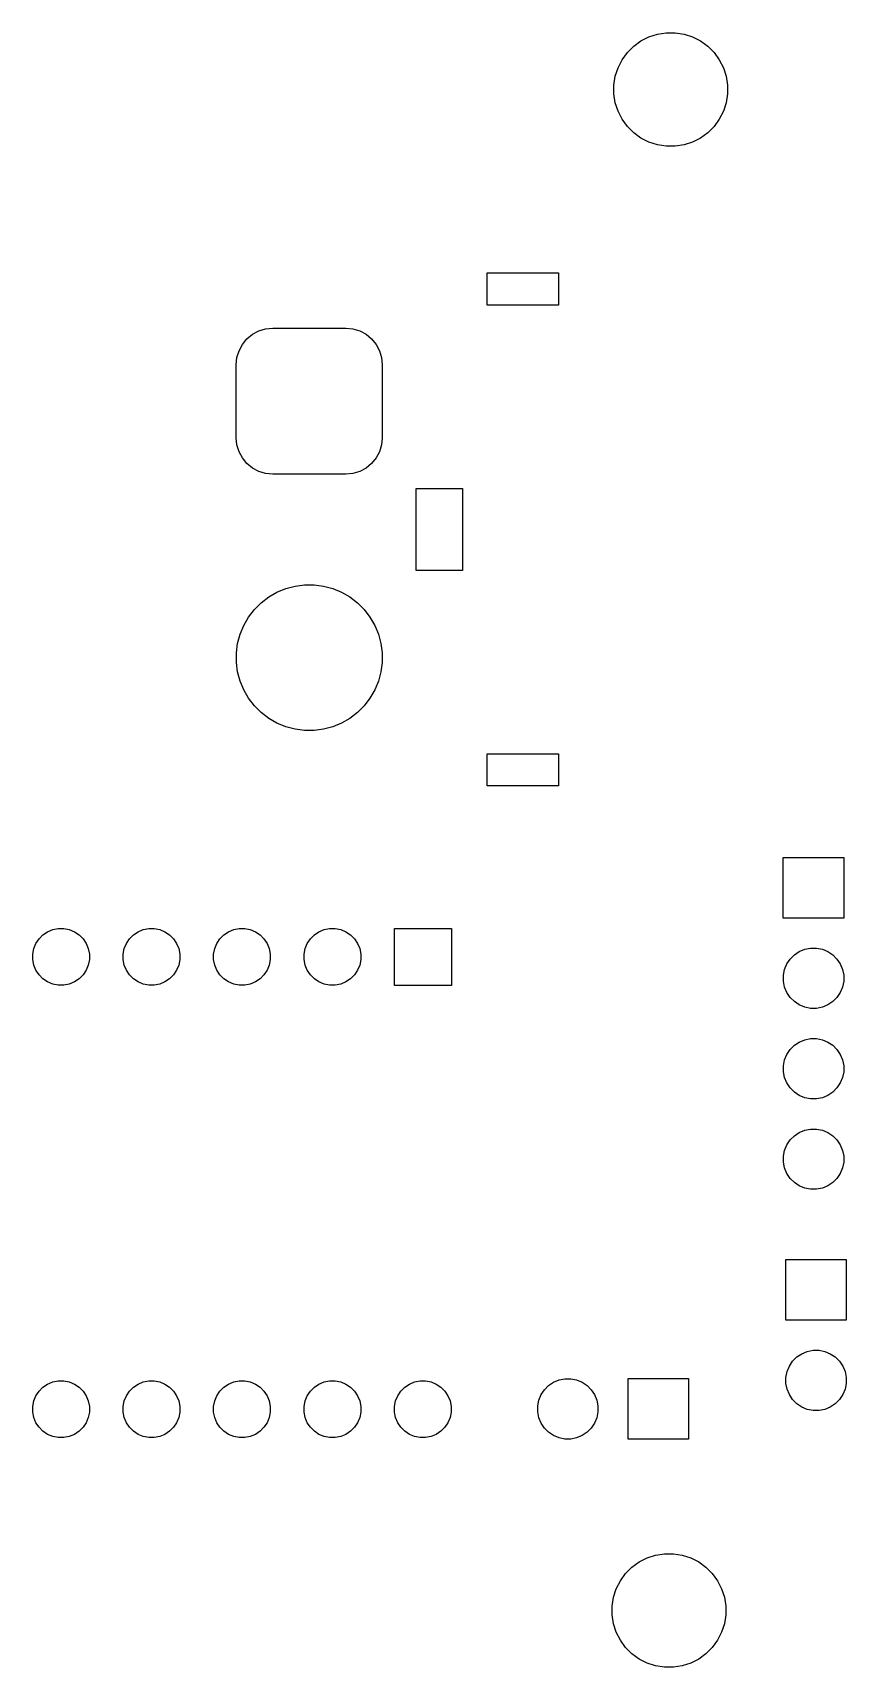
# Model space of a CAD drawing. Extents: x 107.3 to 199.4, y -97.4 to -51.6.
# Drawn here: x 176.58 to 199.43, y -97.45 to -51.55 of the extents above; entities that cross this region are included whole.
import ezdxf

# ---------------------------------------------------------------- set-up
doc = ezdxf.new("R2010")
doc.units = 0
doc.layers.add('BLACK', color=7, linetype='CONTINUOUS')

msp = doc.modelspace()

# ---------------------------------------------------------------- linework, layer by layer
at = {"layer": 'BLACK', "linetype": 'CONTINUOUS'}
for p, q in [((193.460883, -51.93335), (193.664002, -51.785776)), ((193.664002, -51.785776), (193.887707, -51.671793)), ((193.887707, -51.671793), (194.126487, -51.594208)), ((194.126487, -51.594208), (194.374465, -51.554932)), ((194.374465, -51.554932), (194.625535, -51.554932)), ((194.625535, -51.554932), (194.873513, -51.594208)), ((194.873513, -51.594208), (195.112293, -51.671793)), ((195.112293, -51.671793), (195.335998, -51.785776)), ((195.335998, -51.785776), (195.539117, -51.93335)), ((193.021793, -52.537707), (193.135776, -52.314002)), ((193.135776, -52.314002), (193.28335, -52.110883)), ((193.28335, -52.110883), (193.460883, -51.93335)), ((195.539117, -51.93335), (195.71665, -52.110883)), ((195.71665, -52.110883), (195.864224, -52.314002)), ((195.864224, -52.314002), (195.978207, -52.537707)), ((192.944208, -52.776487), (193.021793, -52.537707)), ((195.978207, -52.537707), (196.055792, -52.776487)), ((192.904932, -53.024465), (192.944208, -52.776487)), ((192.904932, -53.275535), (192.904932, -53.024465)), ((196.055792, -52.776487), (196.095068, -53.024465)), ((196.095068, -53.024465), (196.095068, -53.275535)), ((192.944208, -53.523513), (192.904932, -53.275535)), ((193.021793, -53.762293), (192.944208, -53.523513)), ((196.055792, -53.523513), (195.978207, -53.762293)), ((196.095068, -53.275535), (196.055792, -53.523513)), ((193.135776, -53.985998), (193.021793, -53.762293)), ((193.28335, -54.189117), (193.135776, -53.985998)), ((195.864224, -53.985998), (195.71665, -54.189117)), ((195.978207, -53.762293), (195.864224, -53.985998)), ((193.460883, -54.36665), (193.28335, -54.189117)), ((193.664002, -54.514224), (193.460883, -54.36665)), ((193.887707, -54.628207), (193.664002, -54.514224)), ((195.335998, -54.514224), (195.112293, -54.628207)), ((195.539117, -54.36665), (195.335998, -54.514224)), ((195.71665, -54.189117), (195.539117, -54.36665)), ((194.126487, -54.705792), (193.887707, -54.628207)), ((194.374465, -54.745068), (194.126487, -54.705792)), ((194.625535, -54.745068), (194.374465, -54.745068)), ((194.873513, -54.705792), (194.625535, -54.745068)), ((195.112293, -54.628207), (194.873513, -54.705792)), ((189.35, -59.2), (189.35, -58.3)), ((189.35, -58.3), (191.35, -58.3)), ((191.35, -58.3), (191.35, -59.2)), ((191.35, -59.2), (189.35, -59.2)), ((182.600216, -60.150216), (182.755541, -60.022744)), ((182.755541, -60.022744), (182.932749, -59.928023)), ((182.932749, -59.928023), (183.125032, -59.869695)), ((183.125032, -59.869695), (183.325, -59.85)), ((183.325, -59.85), (185.375, -59.85)), ((185.375, -59.85), (185.574968, -59.869695)), ((185.574968, -59.869695), (185.767251, -59.928023)), ((185.767251, -59.928023), (185.944459, -60.022744)), ((185.944459, -60.022744), (186.099784, -60.150216)), ((182.319695, -60.675032), (182.378023, -60.482749)), ((182.378023, -60.482749), (182.472744, -60.305541)), ((182.472744, -60.305541), (182.600216, -60.150216)), ((186.099784, -60.150216), (186.227256, -60.305541)), ((186.227256, -60.305541), (186.321977, -60.482749)), ((186.321977, -60.482749), (186.380305, -60.675032)), ((182.3, -60.875), (182.319695, -60.675032)), ((182.3, -62.925), (182.3, -60.875)), ((186.380305, -60.675032), (186.4, -60.875)), ((186.4, -60.875), (186.4, -62.925)), ((182.319695, -63.124968), (182.3, -62.925)), ((182.378023, -63.317251), (182.319695, -63.124968)), ((182.472744, -63.494459), (182.378023, -63.317251)), ((186.321977, -63.317251), (186.227256, -63.494459)), ((186.380305, -63.124968), (186.321977, -63.317251)), ((186.4, -62.925), (186.380305, -63.124968)), ((182.600216, -63.649784), (182.472744, -63.494459)), ((182.755541, -63.777256), (182.600216, -63.649784)), ((182.932749, -63.871977), (182.755541, -63.777256)), ((185.944459, -63.777256), (185.767251, -63.871977)), ((186.099784, -63.649784), (185.944459, -63.777256)), ((186.227256, -63.494459), (186.099784, -63.649784)), ((183.125032, -63.930305), (182.932749, -63.871977)), ((183.325, -63.95), (183.125032, -63.930305)), ((185.375, -63.95), (183.325, -63.95)), ((185.574968, -63.930305), (185.375, -63.95)), ((185.767251, -63.871977), (185.574968, -63.930305)), ((187.35, -66.65), (187.35, -64.35)), ((187.35, -64.35), (188.65, -64.35)), ((188.65, -64.35), (188.65, -66.65)), ((188.65, -66.65), (187.35, -66.65)), ((182.998341, -67.558728), (183.211081, -67.395487)), ((183.211081, -67.395487), (183.443308, -67.261411)), ((183.443308, -67.261411), (183.691049, -67.158793)), ((183.691049, -67.158793), (183.950065, -67.08939)), ((183.950065, -67.08939), (184.215924, -67.054389)), ((184.215924, -67.054389), (184.484076, -67.054389)), ((184.484076, -67.054389), (184.749935, -67.08939)), ((184.749935, -67.08939), (185.008951, -67.158793)), ((185.008951, -67.158793), (185.256692, -67.261411)), ((185.256692, -67.261411), (185.488919, -67.395487)), ((185.488919, -67.395487), (185.701659, -67.558728)), ((182.645487, -67.961081), (182.808728, -67.748341)), ((182.808728, -67.748341), (182.998341, -67.558728)), ((185.701659, -67.558728), (185.891272, -67.748341)), ((185.891272, -67.748341), (186.054513, -67.961081)), ((182.408793, -68.441049), (182.511411, -68.193308)), ((182.511411, -68.193308), (182.645487, -67.961081)), ((186.054513, -67.961081), (186.188589, -68.193308)), ((186.188589, -68.193308), (186.291207, -68.441049)), ((182.304389, -68.965924), (182.33939, -68.700065)), ((182.33939, -68.700065), (182.408793, -68.441049)), ((186.291207, -68.441049), (186.36061, -68.700065)), ((186.36061, -68.700065), (186.395611, -68.965924)), ((182.304389, -69.234076), (182.304389, -68.965924)), ((182.33939, -69.499935), (182.304389, -69.234076)), ((186.395611, -69.234076), (186.36061, -69.499935)), ((186.395611, -68.965924), (186.395611, -69.234076)), ((182.408793, -69.758951), (182.33939, -69.499935)), ((186.36061, -69.499935), (186.291207, -69.758951)), ((182.511411, -70.006692), (182.408793, -69.758951)), ((182.645487, -70.238919), (182.511411, -70.006692)), ((186.188589, -70.006692), (186.054513, -70.238919)), ((186.291207, -69.758951), (186.188589, -70.006692)), ((182.808728, -70.451659), (182.645487, -70.238919)), ((182.998341, -70.641272), (182.808728, -70.451659)), ((183.211081, -70.804513), (182.998341, -70.641272)), ((185.701659, -70.641272), (185.488919, -70.804513)), ((185.891272, -70.451659), (185.701659, -70.641272)), ((186.054513, -70.238919), (185.891272, -70.451659)), ((183.443308, -70.938589), (183.211081, -70.804513)), ((183.691049, -71.041207), (183.443308, -70.938589)), ((183.950065, -71.11061), (183.691049, -71.041207)), ((184.215924, -71.145611), (183.950065, -71.11061)), ((184.749935, -71.11061), (184.484076, -71.145611)), ((185.008951, -71.041207), (184.749935, -71.11061)), ((185.256692, -70.938589), (185.008951, -71.041207)), ((185.488919, -70.804513), (185.256692, -70.938589)), ((184.484076, -71.145611), (184.215924, -71.145611)), ((189.35, -72.7), (189.35, -71.8)), ((189.35, -71.8), (191.35, -71.8)), ((191.35, -71.8), (191.35, -72.7)), ((191.35, -72.7), (189.35, -72.7)), ((197.66, -76.41), (197.66, -74.71)), ((197.66, -74.71), (199.36, -74.71)), ((199.36, -74.71), (199.36, -76.41)), ((199.36, -76.41), (197.66, -76.41)), ((176.674463, -77.122883), (176.761592, -76.992485)), ((176.761592, -76.992485), (176.872485, -76.881592)), ((176.872485, -76.881592), (177.002883, -76.794463)), ((177.002883, -76.794463), (177.147772, -76.734448)), ((177.147772, -76.734448), (177.301586, -76.703852)), ((177.301586, -76.703852), (177.458414, -76.703852)), ((177.458414, -76.703852), (177.612228, -76.734448)), ((177.612228, -76.734448), (177.757117, -76.794463)), ((177.757117, -76.794463), (177.887515, -76.881592)), ((177.887515, -76.881592), (177.998408, -76.992485)), ((177.998408, -76.992485), (178.085537, -77.122883)), ((179.214463, -77.122883), (179.301592, -76.992485)), ((179.301592, -76.992485), (179.412485, -76.881592)), ((179.412485, -76.881592), (179.542883, -76.794463)), ((179.542883, -76.794463), (179.687772, -76.734448)), ((179.687772, -76.734448), (179.841586, -76.703852)), ((179.841586, -76.703852), (179.998414, -76.703852)), ((179.998414, -76.703852), (180.152228, -76.734448)), ((180.152228, -76.734448), (180.297117, -76.794463)), ((180.297117, -76.794463), (180.427515, -76.881592)), ((180.427515, -76.881592), (180.538408, -76.992485)), ((180.538408, -76.992485), (180.625537, -77.122883)), ((181.754463, -77.122883), (181.841592, -76.992485)), ((181.841592, -76.992485), (181.952485, -76.881592)), ((181.952485, -76.881592), (182.082883, -76.794463)), ((182.082883, -76.794463), (182.227772, -76.734448)), ((182.227772, -76.734448), (182.381586, -76.703852)), ((182.381586, -76.703852), (182.538414, -76.703852)), ((182.538414, -76.703852), (182.692228, -76.734448)), ((182.692228, -76.734448), (182.837117, -76.794463)), ((182.837117, -76.794463), (182.967515, -76.881592)), ((182.967515, -76.881592), (183.078408, -76.992485)), ((183.078408, -76.992485), (183.165537, -77.122883)), ((184.294463, -77.122883), (184.381592, -76.992485)), ((184.381592, -76.992485), (184.492485, -76.881592)), ((184.492485, -76.881592), (184.622883, -76.794463)), ((184.622883, -76.794463), (184.767772, -76.734448)), ((184.767772, -76.734448), (184.921586, -76.703852)), ((184.921586, -76.703852), (185.078414, -76.703852)), ((185.078414, -76.703852), (185.232228, -76.734448)), ((185.232228, -76.734448), (185.377117, -76.794463)), ((185.377117, -76.794463), (185.507515, -76.881592)), ((185.507515, -76.881592), (185.618408, -76.992485)), ((185.618408, -76.992485), (185.705537, -77.122883)), ((186.74, -78.3), (186.74, -76.7)), ((186.74, -76.7), (188.34, -76.7)), ((188.34, -76.7), (188.34, -78.3)), ((176.583852, -77.421586), (176.614448, -77.267772)), ((176.583852, -77.578414), (176.583852, -77.421586)), ((176.614448, -77.267772), (176.674463, -77.122883)), ((178.085537, -77.122883), (178.145552, -77.267772)), ((178.145552, -77.267772), (178.176148, -77.421586)), ((178.176148, -77.421586), (178.176148, -77.578414)), ((179.123852, -77.421586), (179.154448, -77.267772)), ((179.123852, -77.578414), (179.123852, -77.421586)), ((179.154448, -77.267772), (179.214463, -77.122883)), ((180.625537, -77.122883), (180.685552, -77.267772)), ((180.685552, -77.267772), (180.716148, -77.421586)), ((180.716148, -77.421586), (180.716148, -77.578414)), ((181.663852, -77.421586), (181.694448, -77.267772)), ((181.663852, -77.578414), (181.663852, -77.421586)), ((181.694448, -77.267772), (181.754463, -77.122883)), ((183.165537, -77.122883), (183.225552, -77.267772)), ((183.225552, -77.267772), (183.256148, -77.421586)), ((183.256148, -77.421586), (183.256148, -77.578414)), ((184.203852, -77.421586), (184.234448, -77.267772)), ((184.203852, -77.578414), (184.203852, -77.421586)), ((184.234448, -77.267772), (184.294463, -77.122883)), ((185.705537, -77.122883), (185.765552, -77.267772)), ((185.765552, -77.267772), (185.796148, -77.421586)), ((185.796148, -77.421586), (185.796148, -77.578414)), ((197.852941, -77.560766), (197.970766, -77.442941)), ((197.970766, -77.442941), (198.109313, -77.350367)), ((198.109313, -77.350367), (198.263258, -77.286601)), ((198.263258, -77.286601), (198.426685, -77.254093)), ((198.426685, -77.254093), (198.593315, -77.254093)), ((198.593315, -77.254093), (198.756742, -77.286601)), ((198.756742, -77.286601), (198.910687, -77.350367)), ((198.910687, -77.350367), (199.049234, -77.442941)), ((199.049234, -77.442941), (199.167059, -77.560766)), ((176.614448, -77.732228), (176.583852, -77.578414)), ((176.674463, -77.877117), (176.614448, -77.732228)), ((176.761592, -78.007515), (176.674463, -77.877117)), ((176.872485, -78.118408), (176.761592, -78.007515)), ((177.998408, -78.007515), (177.887515, -78.118408)), ((178.085537, -77.877117), (177.998408, -78.007515)), ((178.145552, -77.732228), (178.085537, -77.877117)), ((178.176148, -77.578414), (178.145552, -77.732228)), ((179.154448, -77.732228), (179.123852, -77.578414)), ((179.214463, -77.877117), (179.154448, -77.732228)), ((179.301592, -78.007515), (179.214463, -77.877117)), ((179.412485, -78.118408), (179.301592, -78.007515)), ((180.538408, -78.007515), (180.427515, -78.118408)), ((180.625537, -77.877117), (180.538408, -78.007515)), ((180.685552, -77.732228), (180.625537, -77.877117)), ((180.716148, -77.578414), (180.685552, -77.732228)), ((181.694448, -77.732228), (181.663852, -77.578414)), ((181.754463, -77.877117), (181.694448, -77.732228)), ((181.841592, -78.007515), (181.754463, -77.877117)), ((181.952485, -78.118408), (181.841592, -78.007515)), ((183.078408, -78.007515), (182.967515, -78.118408)), ((183.165537, -77.877117), (183.078408, -78.007515)), ((183.225552, -77.732228), (183.165537, -77.877117)), ((183.256148, -77.578414), (183.225552, -77.732228)), ((184.234448, -77.732228), (184.203852, -77.578414)), ((184.294463, -77.877117), (184.234448, -77.732228)), ((184.381592, -78.007515), (184.294463, -77.877117)), ((184.492485, -78.118408), (184.381592, -78.007515)), ((185.618408, -78.007515), (185.507515, -78.118408)), ((185.705537, -77.877117), (185.618408, -78.007515)), ((185.765552, -77.732228), (185.705537, -77.877117)), ((185.796148, -77.578414), (185.765552, -77.732228)), ((197.664093, -78.016685), (197.696601, -77.853258)), ((197.696601, -77.853258), (197.760367, -77.699313)), ((197.760367, -77.699313), (197.852941, -77.560766)), ((199.167059, -77.560766), (199.259633, -77.699313)), ((199.259633, -77.699313), (199.323399, -77.853258)), ((199.323399, -77.853258), (199.355907, -78.016685)), ((177.002883, -78.205537), (176.872485, -78.118408)), ((177.147772, -78.265552), (177.002883, -78.205537)), ((177.301586, -78.296148), (177.147772, -78.265552)), ((177.458414, -78.296148), (177.301586, -78.296148)), ((177.612228, -78.265552), (177.458414, -78.296148)), ((177.757117, -78.205537), (177.612228, -78.265552)), ((177.887515, -78.118408), (177.757117, -78.205537)), ((179.542883, -78.205537), (179.412485, -78.118408)), ((179.687772, -78.265552), (179.542883, -78.205537)), ((179.841586, -78.296148), (179.687772, -78.265552)), ((179.998414, -78.296148), (179.841586, -78.296148)), ((180.152228, -78.265552), (179.998414, -78.296148)), ((180.297117, -78.205537), (180.152228, -78.265552)), ((180.427515, -78.118408), (180.297117, -78.205537)), ((182.082883, -78.205537), (181.952485, -78.118408)), ((182.227772, -78.265552), (182.082883, -78.205537)), ((182.381586, -78.296148), (182.227772, -78.265552)), ((182.538414, -78.296148), (182.381586, -78.296148)), ((182.692228, -78.265552), (182.538414, -78.296148)), ((182.837117, -78.205537), (182.692228, -78.265552)), ((182.967515, -78.118408), (182.837117, -78.205537)), ((184.622883, -78.205537), (184.492485, -78.118408)), ((184.767772, -78.265552), (184.622883, -78.205537)), ((184.921586, -78.296148), (184.767772, -78.265552)), ((185.078414, -78.296148), (184.921586, -78.296148)), ((185.232228, -78.265552), (185.078414, -78.296148)), ((185.377117, -78.205537), (185.232228, -78.265552)), ((185.507515, -78.118408), (185.377117, -78.205537)), ((188.34, -78.3), (186.74, -78.3)), ((197.664093, -78.183315), (197.664093, -78.016685)), ((197.696601, -78.346742), (197.664093, -78.183315)), ((197.760367, -78.500687), (197.696601, -78.346742)), ((199.323399, -78.346742), (199.259633, -78.500687)), ((199.355907, -78.183315), (199.323399, -78.346742)), ((199.355907, -78.016685), (199.355907, -78.183315)), ((197.852941, -78.639234), (197.760367, -78.500687)), ((197.970766, -78.757059), (197.852941, -78.639234)), ((198.109313, -78.849633), (197.970766, -78.757059)), ((198.263258, -78.913399), (198.109313, -78.849633)), ((198.426685, -78.945907), (198.263258, -78.913399)), ((198.756742, -78.913399), (198.593315, -78.945907)), ((198.910687, -78.849633), (198.756742, -78.913399)), ((199.049234, -78.757059), (198.910687, -78.849633)), ((199.167059, -78.639234), (199.049234, -78.757059)), ((199.259633, -78.500687), (199.167059, -78.639234)), ((198.593315, -78.945907), (198.426685, -78.945907)), ((198.109313, -79.890367), (198.263258, -79.826601)), ((198.263258, -79.826601), (198.426685, -79.794093)), ((198.426685, -79.794093), (198.593315, -79.794093)), ((198.593315, -79.794093), (198.756742, -79.826601)), ((198.756742, -79.826601), (198.910687, -79.890367)), ((197.696601, -80.393258), (197.760367, -80.239313)), ((197.760367, -80.239313), (197.852941, -80.100766)), ((197.852941, -80.100766), (197.970766, -79.982941)), ((197.970766, -79.982941), (198.109313, -79.890367)), ((198.910687, -79.890367), (199.049234, -79.982941)), ((199.049234, -79.982941), (199.167059, -80.100766)), ((199.167059, -80.100766), (199.259633, -80.239313)), ((199.259633, -80.239313), (199.323399, -80.393258)), ((197.664093, -80.556685), (197.696601, -80.393258)), ((197.664093, -80.723315), (197.664093, -80.556685)), ((197.696601, -80.886742), (197.664093, -80.723315)), ((199.323399, -80.393258), (199.355907, -80.556685)), ((199.355907, -80.723315), (199.323399, -80.886742)), ((199.355907, -80.556685), (199.355907, -80.723315)), ((197.760367, -81.040687), (197.696601, -80.886742)), ((197.852941, -81.179234), (197.760367, -81.040687)), ((197.970766, -81.297059), (197.852941, -81.179234)), ((199.167059, -81.179234), (199.049234, -81.297059)), ((199.259633, -81.040687), (199.167059, -81.179234)), ((199.323399, -80.886742), (199.259633, -81.040687)), ((198.109313, -81.389633), (197.970766, -81.297059)), ((198.263258, -81.453399), (198.109313, -81.389633)), ((198.426685, -81.485907), (198.263258, -81.453399)), ((198.593315, -81.485907), (198.426685, -81.485907)), ((198.756742, -81.453399), (198.593315, -81.485907)), ((198.910687, -81.389633), (198.756742, -81.453399)), ((199.049234, -81.297059), (198.910687, -81.389633)), ((197.852941, -82.640766), (197.970766, -82.522941)), ((197.970766, -82.522941), (198.109313, -82.430367)), ((198.109313, -82.430367), (198.263258, -82.366601)), ((198.263258, -82.366601), (198.426685, -82.334093)), ((198.426685, -82.334093), (198.593315, -82.334093)), ((198.593315, -82.334093), (198.756742, -82.366601)), ((198.756742, -82.366601), (198.910687, -82.430367)), ((198.910687, -82.430367), (199.049234, -82.522941)), ((199.049234, -82.522941), (199.167059, -82.640766)), ((197.664093, -83.096685), (197.696601, -82.933258)), ((197.696601, -82.933258), (197.760367, -82.779313)), ((197.760367, -82.779313), (197.852941, -82.640766)), ((199.167059, -82.640766), (199.259633, -82.779313)), ((199.259633, -82.779313), (199.323399, -82.933258)), ((199.323399, -82.933258), (199.355907, -83.096685)), ((197.664093, -83.263315), (197.664093, -83.096685)), ((197.696601, -83.426742), (197.664093, -83.263315)), ((197.760367, -83.580687), (197.696601, -83.426742)), ((199.323399, -83.426742), (199.259633, -83.580687)), ((199.355907, -83.263315), (199.323399, -83.426742)), ((199.355907, -83.096685), (199.355907, -83.263315)), ((197.852941, -83.719234), (197.760367, -83.580687)), ((197.970766, -83.837059), (197.852941, -83.719234)), ((198.109313, -83.929633), (197.970766, -83.837059)), ((198.263258, -83.993399), (198.109313, -83.929633)), ((198.910687, -83.929633), (198.756742, -83.993399)), ((199.049234, -83.837059), (198.910687, -83.929633)), ((199.167059, -83.719234), (199.049234, -83.837059)), ((199.259633, -83.580687), (199.167059, -83.719234)), ((198.426685, -84.025907), (198.263258, -83.993399)), ((198.593315, -84.025907), (198.426685, -84.025907)), ((198.756742, -83.993399), (198.593315, -84.025907)), ((197.73, -87.7), (197.73, -86)), ((197.73, -86), (199.43, -86)), ((199.43, -86), (199.43, -87.7)), ((199.43, -87.7), (197.73, -87.7)), ((198.333258, -88.576601), (198.496685, -88.544093)), ((198.496685, -88.544093), (198.663315, -88.544093)), ((198.663315, -88.544093), (198.826742, -88.576601)), ((197.766601, -89.143258), (197.830367, -88.989313)), ((197.830367, -88.989313), (197.922941, -88.850766)), ((197.922941, -88.850766), (198.040766, -88.732941)), ((198.040766, -88.732941), (198.179313, -88.640367)), ((198.179313, -88.640367), (198.333258, -88.576601)), ((198.826742, -88.576601), (198.980687, -88.640367)), ((198.980687, -88.640367), (199.119234, -88.732941)), ((199.119234, -88.732941), (199.237059, -88.850766)), ((199.237059, -88.850766), (199.329633, -88.989313)), ((199.329633, -88.989313), (199.393399, -89.143258)), ((177.002883, -89.494463), (177.147772, -89.434448)), ((177.147772, -89.434448), (177.301586, -89.403852)), ((177.301586, -89.403852), (177.458414, -89.403852)), ((177.458414, -89.403852), (177.612228, -89.434448)), ((177.612228, -89.434448), (177.757117, -89.494463)), ((179.542883, -89.494463), (179.687772, -89.434448)), ((179.687772, -89.434448), (179.841586, -89.403852)), ((179.841586, -89.403852), (179.998414, -89.403852)), ((179.998414, -89.403852), (180.152228, -89.434448)), ((180.152228, -89.434448), (180.297117, -89.494463)), ((182.082883, -89.494463), (182.227772, -89.434448)), ((182.227772, -89.434448), (182.381586, -89.403852)), ((182.381586, -89.403852), (182.538414, -89.403852)), ((182.538414, -89.403852), (182.692228, -89.434448)), ((182.692228, -89.434448), (182.837117, -89.494463)), ((184.622883, -89.494463), (184.767772, -89.434448)), ((184.767772, -89.434448), (184.921586, -89.403852)), ((184.921586, -89.403852), (185.078414, -89.403852)), ((185.078414, -89.403852), (185.232228, -89.434448)), ((185.232228, -89.434448), (185.377117, -89.494463)), ((187.162883, -89.494463), (187.307772, -89.434448)), ((187.307772, -89.434448), (187.461586, -89.403852)), ((187.461586, -89.403852), (187.618414, -89.403852)), ((187.618414, -89.403852), (187.772228, -89.434448)), ((187.772228, -89.434448), (187.917117, -89.494463)), ((191.070766, -89.532941), (191.209313, -89.440367)), ((191.209313, -89.440367), (191.363258, -89.376601)), ((191.363258, -89.376601), (191.526685, -89.344093)), ((191.526685, -89.344093), (191.693315, -89.344093)), ((191.693315, -89.344093), (191.856742, -89.376601)), ((191.856742, -89.376601), (192.010687, -89.440367)), ((192.010687, -89.440367), (192.149234, -89.532941)), ((193.3, -91.04), (193.3, -89.34)), ((193.3, -89.34), (195, -89.34)), ((195, -89.34), (195, -91.04)), ((197.734093, -89.306685), (197.766601, -89.143258)), ((197.734093, -89.473315), (197.734093, -89.306685)), ((197.766601, -89.636742), (197.734093, -89.473315)), ((199.393399, -89.143258), (199.425907, -89.306685)), ((199.425907, -89.473315), (199.393399, -89.636742)), ((199.425907, -89.306685), (199.425907, -89.473315)), ((176.614448, -89.967772), (176.674463, -89.822883)), ((176.674463, -89.822883), (176.761592, -89.692485)), ((176.761592, -89.692485), (176.872485, -89.581592)), ((176.872485, -89.581592), (177.002883, -89.494463)), ((177.757117, -89.494463), (177.887515, -89.581592)), ((177.887515, -89.581592), (177.998408, -89.692485)), ((177.998408, -89.692485), (178.085537, -89.822883)), ((178.085537, -89.822883), (178.145552, -89.967772)), ((179.154448, -89.967772), (179.214463, -89.822883)), ((179.214463, -89.822883), (179.301592, -89.692485)), ((179.301592, -89.692485), (179.412485, -89.581592)), ((179.412485, -89.581592), (179.542883, -89.494463)), ((180.297117, -89.494463), (180.427515, -89.581592)), ((180.427515, -89.581592), (180.538408, -89.692485)), ((180.538408, -89.692485), (180.625537, -89.822883)), ((180.625537, -89.822883), (180.685552, -89.967772)), ((181.694448, -89.967772), (181.754463, -89.822883)), ((181.754463, -89.822883), (181.841592, -89.692485)), ((181.841592, -89.692485), (181.952485, -89.581592)), ((181.952485, -89.581592), (182.082883, -89.494463)), ((182.837117, -89.494463), (182.967515, -89.581592)), ((182.967515, -89.581592), (183.078408, -89.692485)), ((183.078408, -89.692485), (183.165537, -89.822883)), ((183.165537, -89.822883), (183.225552, -89.967772)), ((184.234448, -89.967772), (184.294463, -89.822883)), ((184.294463, -89.822883), (184.381592, -89.692485)), ((184.381592, -89.692485), (184.492485, -89.581592)), ((184.492485, -89.581592), (184.622883, -89.494463)), ((185.377117, -89.494463), (185.507515, -89.581592)), ((185.507515, -89.581592), (185.618408, -89.692485)), ((185.618408, -89.692485), (185.705537, -89.822883)), ((185.705537, -89.822883), (185.765552, -89.967772)), ((186.774448, -89.967772), (186.834463, -89.822883)), ((186.834463, -89.822883), (186.921592, -89.692485)), ((186.921592, -89.692485), (187.032485, -89.581592)), ((187.032485, -89.581592), (187.162883, -89.494463)), ((187.917117, -89.494463), (188.047515, -89.581592)), ((188.047515, -89.581592), (188.158408, -89.692485)), ((188.158408, -89.692485), (188.245537, -89.822883)), ((188.245537, -89.822883), (188.305552, -89.967772)), ((190.764093, -90.106685), (190.796601, -89.943258)), ((190.796601, -89.943258), (190.860367, -89.789313)), ((190.860367, -89.789313), (190.952941, -89.650766)), ((190.952941, -89.650766), (191.070766, -89.532941)), ((192.149234, -89.532941), (192.267059, -89.650766)), ((192.267059, -89.650766), (192.359633, -89.789313)), ((192.359633, -89.789313), (192.423399, -89.943258)), ((192.423399, -89.943258), (192.455907, -90.106685)), ((197.830367, -89.790687), (197.766601, -89.636742)), ((197.922941, -89.929234), (197.830367, -89.790687)), ((198.040766, -90.047059), (197.922941, -89.929234)), ((199.237059, -89.929234), (199.119234, -90.047059)), ((199.329633, -89.790687), (199.237059, -89.929234)), ((199.393399, -89.636742), (199.329633, -89.790687)), ((176.583852, -90.121586), (176.614448, -89.967772)), ((176.583852, -90.278414), (176.583852, -90.121586)), ((176.614448, -90.432228), (176.583852, -90.278414)), ((178.145552, -89.967772), (178.176148, -90.121586)), ((178.176148, -90.278414), (178.145552, -90.432228)), ((178.176148, -90.121586), (178.176148, -90.278414)), ((179.123852, -90.121586), (179.154448, -89.967772)), ((179.123852, -90.278414), (179.123852, -90.121586)), ((179.154448, -90.432228), (179.123852, -90.278414)), ((180.685552, -89.967772), (180.716148, -90.121586)), ((180.716148, -90.278414), (180.685552, -90.432228)), ((180.716148, -90.121586), (180.716148, -90.278414)), ((181.663852, -90.121586), (181.694448, -89.967772)), ((181.663852, -90.278414), (181.663852, -90.121586)), ((181.694448, -90.432228), (181.663852, -90.278414)), ((183.225552, -89.967772), (183.256148, -90.121586)), ((183.256148, -90.278414), (183.225552, -90.432228)), ((183.256148, -90.121586), (183.256148, -90.278414)), ((184.203852, -90.121586), (184.234448, -89.967772)), ((184.203852, -90.278414), (184.203852, -90.121586)), ((184.234448, -90.432228), (184.203852, -90.278414)), ((185.765552, -89.967772), (185.796148, -90.121586)), ((185.796148, -90.278414), (185.765552, -90.432228)), ((185.796148, -90.121586), (185.796148, -90.278414)), ((186.743852, -90.121586), (186.774448, -89.967772)), ((186.743852, -90.278414), (186.743852, -90.121586)), ((186.774448, -90.432228), (186.743852, -90.278414)), ((188.305552, -89.967772), (188.336148, -90.121586)), ((188.336148, -90.278414), (188.305552, -90.432228)), ((188.336148, -90.121586), (188.336148, -90.278414)), ((190.764093, -90.273315), (190.764093, -90.106685)), ((190.796601, -90.436742), (190.764093, -90.273315)), ((192.455907, -90.273315), (192.423399, -90.436742)), ((192.455907, -90.106685), (192.455907, -90.273315)), ((198.179313, -90.139633), (198.040766, -90.047059)), ((198.333258, -90.203399), (198.179313, -90.139633)), ((198.496685, -90.235907), (198.333258, -90.203399)), ((198.663315, -90.235907), (198.496685, -90.235907)), ((198.826742, -90.203399), (198.663315, -90.235907)), ((198.980687, -90.139633), (198.826742, -90.203399)), ((199.119234, -90.047059), (198.980687, -90.139633)), ((176.674463, -90.577117), (176.614448, -90.432228)), ((176.761592, -90.707515), (176.674463, -90.577117)), ((176.872485, -90.818408), (176.761592, -90.707515)), ((177.002883, -90.905537), (176.872485, -90.818408)), ((177.887515, -90.818408), (177.757117, -90.905537)), ((177.998408, -90.707515), (177.887515, -90.818408)), ((178.085537, -90.577117), (177.998408, -90.707515)), ((178.145552, -90.432228), (178.085537, -90.577117)), ((179.214463, -90.577117), (179.154448, -90.432228)), ((179.301592, -90.707515), (179.214463, -90.577117)), ((179.412485, -90.818408), (179.301592, -90.707515)), ((179.542883, -90.905537), (179.412485, -90.818408)), ((180.427515, -90.818408), (180.297117, -90.905537)), ((180.538408, -90.707515), (180.427515, -90.818408)), ((180.625537, -90.577117), (180.538408, -90.707515)), ((180.685552, -90.432228), (180.625537, -90.577117)), ((181.754463, -90.577117), (181.694448, -90.432228)), ((181.841592, -90.707515), (181.754463, -90.577117)), ((181.952485, -90.818408), (181.841592, -90.707515)), ((182.082883, -90.905537), (181.952485, -90.818408)), ((182.967515, -90.818408), (182.837117, -90.905537)), ((183.078408, -90.707515), (182.967515, -90.818408)), ((183.165537, -90.577117), (183.078408, -90.707515)), ((183.225552, -90.432228), (183.165537, -90.577117)), ((184.294463, -90.577117), (184.234448, -90.432228)), ((184.381592, -90.707515), (184.294463, -90.577117)), ((184.492485, -90.818408), (184.381592, -90.707515)), ((184.622883, -90.905537), (184.492485, -90.818408)), ((185.507515, -90.818408), (185.377117, -90.905537)), ((185.618408, -90.707515), (185.507515, -90.818408)), ((185.705537, -90.577117), (185.618408, -90.707515)), ((185.765552, -90.432228), (185.705537, -90.577117)), ((186.834463, -90.577117), (186.774448, -90.432228)), ((186.921592, -90.707515), (186.834463, -90.577117)), ((187.032485, -90.818408), (186.921592, -90.707515)), ((187.162883, -90.905537), (187.032485, -90.818408)), ((188.047515, -90.818408), (187.917117, -90.905537)), ((188.158408, -90.707515), (188.047515, -90.818408)), ((188.245537, -90.577117), (188.158408, -90.707515)), ((188.305552, -90.432228), (188.245537, -90.577117)), ((190.860367, -90.590687), (190.796601, -90.436742)), ((190.952941, -90.729234), (190.860367, -90.590687)), ((191.070766, -90.847059), (190.952941, -90.729234)), ((191.209313, -90.939633), (191.070766, -90.847059)), ((192.149234, -90.847059), (192.010687, -90.939633)), ((192.267059, -90.729234), (192.149234, -90.847059)), ((192.359633, -90.590687), (192.267059, -90.729234)), ((192.423399, -90.436742), (192.359633, -90.590687)), ((177.147772, -90.965552), (177.002883, -90.905537)), ((177.301586, -90.996148), (177.147772, -90.965552)), ((177.458414, -90.996148), (177.301586, -90.996148)), ((177.612228, -90.965552), (177.458414, -90.996148)), ((177.757117, -90.905537), (177.612228, -90.965552)), ((179.687772, -90.965552), (179.542883, -90.905537)), ((179.841586, -90.996148), (179.687772, -90.965552)), ((179.998414, -90.996148), (179.841586, -90.996148)), ((180.152228, -90.965552), (179.998414, -90.996148)), ((180.297117, -90.905537), (180.152228, -90.965552)), ((182.227772, -90.965552), (182.082883, -90.905537)), ((182.381586, -90.996148), (182.227772, -90.965552)), ((182.538414, -90.996148), (182.381586, -90.996148)), ((182.692228, -90.965552), (182.538414, -90.996148)), ((182.837117, -90.905537), (182.692228, -90.965552)), ((184.767772, -90.965552), (184.622883, -90.905537)), ((184.921586, -90.996148), (184.767772, -90.965552)), ((185.078414, -90.996148), (184.921586, -90.996148)), ((185.232228, -90.965552), (185.078414, -90.996148)), ((185.377117, -90.905537), (185.232228, -90.965552)), ((187.307772, -90.965552), (187.162883, -90.905537)), ((187.461586, -90.996148), (187.307772, -90.965552)), ((187.618414, -90.996148), (187.461586, -90.996148)), ((187.772228, -90.965552), (187.618414, -90.996148)), ((187.917117, -90.905537), (187.772228, -90.965552)), ((191.363258, -91.003399), (191.209313, -90.939633)), ((191.526685, -91.035907), (191.363258, -91.003399)), ((191.693315, -91.035907), (191.526685, -91.035907)), ((191.856742, -91.003399), (191.693315, -91.035907)), ((192.010687, -90.939633), (191.856742, -91.003399)), ((195, -91.04), (193.3, -91.04)), ((193.410883, -94.63335), (193.614002, -94.485776)), ((193.614002, -94.485776), (193.837707, -94.371793)), ((193.837707, -94.371793), (194.076487, -94.294208)), ((194.076487, -94.294208), (194.324465, -94.254932)), ((194.324465, -94.254932), (194.575535, -94.254932)), ((194.575535, -94.254932), (194.823513, -94.294208)), ((194.823513, -94.294208), (195.062293, -94.371793)), ((195.062293, -94.371793), (195.285998, -94.485776)), ((195.285998, -94.485776), (195.489117, -94.63335)), ((193.085776, -95.014002), (193.23335, -94.810883)), ((193.23335, -94.810883), (193.410883, -94.63335)), ((195.489117, -94.63335), (195.66665, -94.810883)), ((195.66665, -94.810883), (195.814224, -95.014002)), ((192.894208, -95.476487), (192.971793, -95.237707)), ((192.971793, -95.237707), (193.085776, -95.014002)), ((195.814224, -95.014002), (195.928207, -95.237707)), ((195.928207, -95.237707), (196.005792, -95.476487)), ((192.854932, -95.724465), (192.894208, -95.476487)), ((192.854932, -95.975535), (192.854932, -95.724465)), ((196.005792, -95.476487), (196.045068, -95.724465)), ((196.045068, -95.724465), (196.045068, -95.975535)), ((192.894208, -96.223513), (192.854932, -95.975535)), ((192.971793, -96.462293), (192.894208, -96.223513)), ((196.005792, -96.223513), (195.928207, -96.462293)), ((196.045068, -95.975535), (196.005792, -96.223513)), ((193.085776, -96.685998), (192.971793, -96.462293)), ((193.23335, -96.889117), (193.085776, -96.685998)), ((195.814224, -96.685998), (195.66665, -96.889117)), ((195.928207, -96.462293), (195.814224, -96.685998)), ((193.410883, -97.06665), (193.23335, -96.889117)), ((193.614002, -97.214224), (193.410883, -97.06665)), ((193.837707, -97.328207), (193.614002, -97.214224)), ((195.285998, -97.214224), (195.062293, -97.328207)), ((195.489117, -97.06665), (195.285998, -97.214224)), ((195.66665, -96.889117), (195.489117, -97.06665)), ((194.076487, -97.405792), (193.837707, -97.328207)), ((194.324465, -97.445068), (194.076487, -97.405792)), ((194.575535, -97.445068), (194.324465, -97.445068)), ((194.823513, -97.405792), (194.575535, -97.445068)), ((195.062293, -97.328207), (194.823513, -97.405792))]:
    msp.add_line(p, q, dxfattribs=at)

doc.saveas('drawing.dxf')
